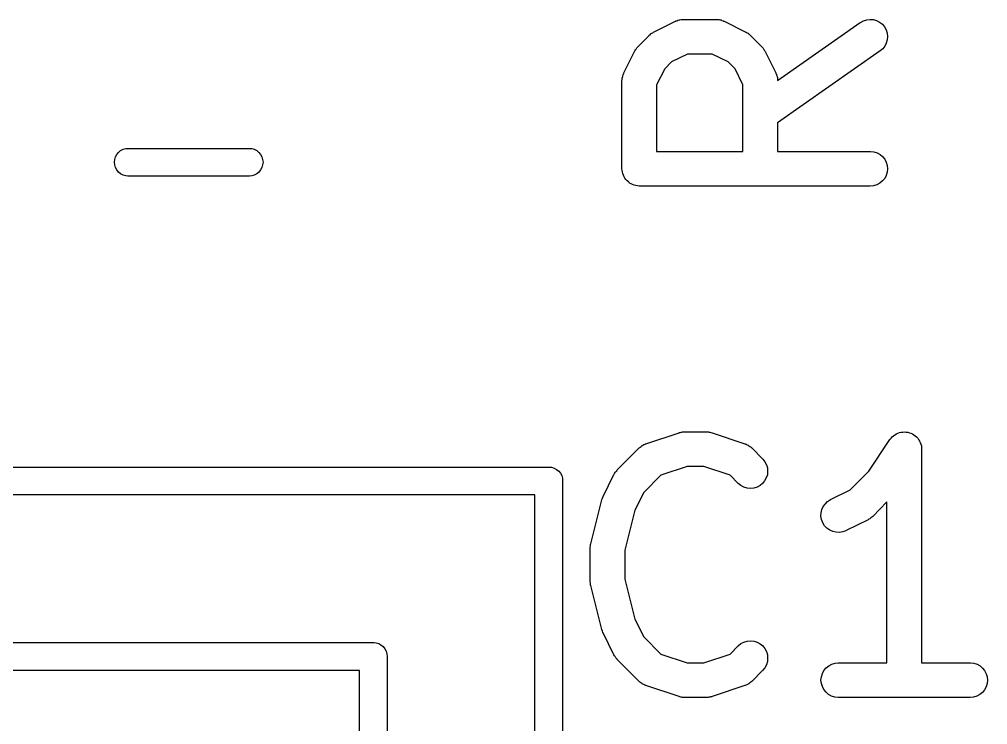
# Model space of a CAD drawing. Extents: x 74.7 to 135.7, y -62.7 to -36.3.
# Drawn here: x 99.666 to 103.861, y -56.345 to -53.292 of the extents above; entities that cross this region are included whole.
import ezdxf

# ---------------------------------------------------------------- set-up
doc = ezdxf.new("R2010")
doc.units = 0
doc.header["$MEASUREMENT"] = 0
doc.layers.add('BLACK', color=7, linetype='CONTINUOUS')

msp = doc.modelspace()

# ---------------------------------------------------------------- linework, layer by layer
at = {"layer": 'BLACK', "linetype": 'CONTINUOUS'}
for p, q in [((102.414, -53.3472), (102.509, -53.2996)), ((102.509, -53.2996), (102.51, -53.2991)), ((102.51, -53.2991), (102.512, -53.2984)), ((102.512, -53.2984), (102.514, -53.2973)), ((102.514, -53.2973), (102.519, -53.2958)), ((102.519, -53.2958), (102.524, -53.2941)), ((102.524, -53.2941), (102.526, -53.2937)), ((102.526, -53.2937), (102.528, -53.2931)), ((102.528, -53.2931), (102.533, -53.2926)), ((102.533, -53.2926), (102.538, -53.2918)), ((102.538, -53.2918), (102.541, -53.2919)), ((102.541, -53.2919), (102.543, -53.2917)), ((102.543, -53.2917), (102.686, -53.2917)), ((102.686, -53.2917), (102.687, -53.2917)), ((102.687, -53.2917), (102.689, -53.2919)), ((102.689, -53.2919), (102.691, -53.2919)), ((102.691, -53.2919), (102.696, -53.2927)), ((102.696, -53.2927), (102.701, -53.2933)), ((102.701, -53.2933), (102.703, -53.294)), ((102.703, -53.294), (102.706, -53.2943)), ((102.706, -53.2943), (102.71, -53.2962)), ((102.71, -53.2962), (102.715, -53.2977)), ((102.715, -53.2977), (102.717, -53.2988)), ((102.717, -53.2988), (102.719, -53.2996)), ((102.719, -53.2996), (102.814, -53.3472)), ((102.951, -53.556), (103.309, -53.3052)), ((103.309, -53.3052), (103.31, -53.3046)), ((103.31, -53.3046), (103.323, -53.2976)), ((103.323, -53.2976), (103.337, -53.2932)), ((103.337, -53.2932), (103.352, -53.2917)), ((103.352, -53.2917), (103.366, -53.2929)), ((103.366, -53.2929), (103.38, -53.297)), ((103.38, -53.297), (103.393, -53.3038)), ((103.393, -53.3038), (103.405, -53.3129)), ((103.405, -53.3129), (103.414, -53.3241)), ((102.399, -53.3579), (102.402, -53.355)), ((102.402, -53.355), (102.404, -53.3533)), ((102.404, -53.3533), (102.407, -53.3514)), ((102.407, -53.3514), (102.411, -53.3494)), ((102.411, -53.3494), (102.414, -53.3472)), ((102.814, -53.3472), (102.815, -53.3477)), ((102.815, -53.3477), (102.819, -53.35)), ((102.819, -53.35), (102.823, -53.352)), ((102.823, -53.352), (102.825, -53.3539)), ((102.825, -53.3539), (102.828, -53.3556)), ((103.414, -53.3241), (103.421, -53.3369)), ((103.421, -53.3369), (103.426, -53.3508)), ((103.426, -53.3508), (103.427, -53.3654)), ((102.347, -53.4089), (102.395, -53.3613)), ((102.395, -53.3605), (102.399, -53.3579)), ((102.395, -53.3613), (102.395, -53.3605)), ((102.828, -53.3556), (102.831, -53.3586)), ((102.831, -53.3586), (102.834, -53.3613)), ((102.834, -53.3613), (102.882, -53.4089)), ((103.422, -53.394), (103.416, -53.4071)), ((103.426, -53.38), (103.422, -53.394)), ((103.427, -53.3654), (103.426, -53.38)), ((102.285, -53.5236), (102.333, -53.4284)), ((102.333, -53.4274), (102.336, -53.4239)), ((102.333, -53.4284), (102.333, -53.4274)), ((102.336, -53.4239), (102.338, -53.4202)), ((102.338, -53.4202), (102.34, -53.4178)), ((102.34, -53.4178), (102.341, -53.4151)), ((102.341, -53.4151), (102.344, -53.4121)), ((102.344, -53.4121), (102.347, -53.4089)), ((102.882, -53.4089), (102.882, -53.4096)), ((102.882, -53.4096), (102.885, -53.4129)), ((102.885, -53.4129), (102.888, -53.416)), ((102.888, -53.416), (102.89, -53.4186)), ((102.89, -53.4186), (102.891, -53.4211)), ((102.891, -53.4211), (102.893, -53.4248)), ((102.893, -53.4248), (102.896, -53.4284)), ((102.896, -53.4284), (102.943, -53.5236)), ((103.395, -53.4281), (102.951, -53.739)), ((103.407, -53.4186), (103.395, -53.4281)), ((103.416, -53.4071), (103.407, -53.4186)), ((102.492, -53.4759), (102.462, -53.5063)), ((102.561, -53.4417), (102.492, -53.4759)), ((102.668, -53.4417), (102.561, -53.4417)), ((102.737, -53.4759), (102.668, -53.4417)), ((102.767, -53.5063), (102.737, -53.4759)), ((102.462, -53.5063), (102.427, -53.5748)), ((102.801, -53.5748), (102.767, -53.5063)), ((102.277, -53.5561), (102.278, -53.5539)), ((102.277, -53.5571), (102.277, -53.5561)), ((102.277, -53.9381), (102.277, -53.5571)), ((102.278, -53.5466), (102.279, -53.5415)), ((102.278, -53.5517), (102.278, -53.5466)), ((102.278, -53.5539), (102.278, -53.5517)), ((102.279, -53.5415), (102.28, -53.5395)), ((102.28, -53.5373), (102.282, -53.5325)), ((102.28, -53.5395), (102.28, -53.5373)), ((102.282, -53.5325), (102.283, -53.5276)), ((102.283, -53.5276), (102.285, -53.5257)), ((102.285, -53.5257), (102.285, -53.5236)), ((102.943, -53.5236), (102.944, -53.5245)), ((102.944, -53.5245), (102.944, -53.5266)), ((102.944, -53.5266), (102.946, -53.5286)), ((102.946, -53.5286), (102.947, -53.5335)), ((102.947, -53.5335), (102.949, -53.5383)), ((102.949, -53.5383), (102.949, -53.5405)), ((102.949, -53.5405), (102.95, -53.5426)), ((102.95, -53.5426), (102.95, -53.5477)), ((102.95, -53.5477), (102.951, -53.5527)), ((102.951, -53.5527), (102.951, -53.5549)), ((102.951, -53.5549), (102.951, -53.556)), ((102.427, -53.5748), (102.427, -53.8631)), ((102.801, -53.8631), (102.801, -53.5748)), ((102.951, -53.739), (102.951, -53.8631)), ((100.105, -53.8599), (100.116, -53.8543)), ((100.116, -53.8543), (100.127, -53.8509)), ((100.127, -53.8509), (100.136, -53.85)), ((100.136, -53.85), (100.664, -53.85)), ((100.664, -53.85), (100.673, -53.8509)), ((100.673, -53.8509), (100.684, -53.8543)), ((100.684, -53.8543), (100.695, -53.8599)), ((100.078, -53.91), (100.08, -53.8982)), ((100.08, -53.8982), (100.083, -53.8869)), ((100.083, -53.8869), (100.089, -53.8765)), ((100.089, -53.8765), (100.096, -53.8674)), ((100.096, -53.8674), (100.105, -53.8599)), ((100.695, -53.8599), (100.704, -53.8674)), ((100.704, -53.8674), (100.711, -53.8765)), ((100.711, -53.8765), (100.717, -53.8869)), ((100.717, -53.8869), (100.72, -53.8982)), ((100.72, -53.8982), (100.722, -53.91)), ((102.427, -53.8631), (102.801, -53.8631)), ((102.951, -53.8631), (103.352, -53.8631)), ((103.352, -53.8631), (103.353, -53.8631)), ((103.353, -53.8631), (103.368, -53.8647)), ((103.368, -53.8647), (103.382, -53.8692)), ((103.382, -53.8692), (103.395, -53.8762)), ((103.395, -53.8762), (103.406, -53.8856)), ((103.406, -53.8856), (103.415, -53.897)), ((103.415, -53.897), (103.422, -53.91)), ((100.08, -53.9218), (100.078, -53.91)), ((100.083, -53.9331), (100.08, -53.9218)), ((100.089, -53.9435), (100.083, -53.9331)), ((100.717, -53.9331), (100.711, -53.9435)), ((100.72, -53.9218), (100.717, -53.9331)), ((100.722, -53.91), (100.72, -53.9218)), ((102.278, -53.9451), (102.277, -53.9381)), ((103.422, -53.91), (103.426, -53.924)), ((103.426, -53.924), (103.427, -53.9386)), ((103.427, -53.9386), (103.426, -53.9532)), ((100.096, -53.9526), (100.089, -53.9435)), ((100.105, -53.9601), (100.096, -53.9526)), ((100.116, -53.9657), (100.105, -53.9601)), ((100.127, -53.9691), (100.116, -53.9657)), ((100.136, -53.97), (100.127, -53.9691)), ((100.664, -53.97), (100.136, -53.97)), ((100.673, -53.9691), (100.664, -53.97)), ((100.684, -53.9657), (100.673, -53.9691)), ((100.695, -53.9601), (100.684, -53.9657)), ((100.704, -53.9526), (100.695, -53.9601)), ((100.711, -53.9435), (100.704, -53.9526)), ((102.279, -53.9521), (102.278, -53.9451)), ((102.279, -53.9524), (102.279, -53.9521)), ((102.279, -53.9527), (102.279, -53.9524)), ((102.281, -53.9594), (102.279, -53.9527)), ((102.283, -53.9662), (102.281, -53.9594)), ((102.283, -53.9664), (102.283, -53.9662)), ((102.283, -53.9667), (102.283, -53.9664)), ((102.286, -53.9729), (102.283, -53.9667)), ((102.29, -53.9792), (102.286, -53.9729)), ((102.29, -53.9794), (102.29, -53.9792)), ((102.29, -53.9796), (102.29, -53.9794)), ((102.294, -53.9851), (102.29, -53.9796)), ((103.415, -53.98), (103.405, -53.9913)), ((103.422, -53.9672), (103.415, -53.98)), ((103.426, -53.9532), (103.422, -53.9672)), ((102.299, -53.9906), (102.294, -53.9851)), ((102.299, -53.9907), (102.299, -53.9906)), ((102.299, -53.9909), (102.299, -53.9907)), ((102.305, -53.9954), (102.299, -53.9909)), ((102.31, -54), (102.305, -53.9954)), ((102.31, -54.0001), (102.31, -54)), ((102.31, -54.0003), (102.31, -54.0001)), ((102.317, -54.0036), (102.31, -54.0003)), ((102.323, -54.007), (102.317, -54.0036)), ((102.323, -54.0071), (102.323, -54.007)), ((102.323, -54.0072), (102.323, -54.0071)), ((102.33, -54.0093), (102.323, -54.0072)), ((102.337, -54.0115), (102.33, -54.0093)), ((102.337, -54.0116), (102.337, -54.0115)), ((102.337, -54.0115), (102.337, -54.0115)), ((102.344, -54.0123), (102.337, -54.0116)), ((102.351, -54.0131), (102.344, -54.0123)), ((102.352, -54.0131), (102.351, -54.0131)), ((103.352, -54.0131), (102.352, -54.0131)), ((102.352, -54.0131), (102.352, -54.0131)), ((102.352, -54.0131), (102.352, -54.0131)), ((102.352, -54.0131), (102.352, -54.0131)), ((103.367, -54.0117), (103.352, -54.0131)), ((103.381, -54.0074), (103.367, -54.0117)), ((103.394, -54.0006), (103.381, -54.0074)), ((103.405, -53.9913), (103.394, -54.0006)), ((102.381, -55.1288), (102.524, -55.0812)), ((102.524, -55.0812), (102.525, -55.0809)), ((102.525, -55.0809), (102.529, -55.08)), ((102.529, -55.08), (102.533, -55.0788)), ((102.533, -55.0788), (102.536, -55.0785)), ((102.536, -55.0785), (102.539, -55.0779)), ((102.539, -55.0779), (102.543, -55.0778)), ((102.543, -55.0778), (102.548, -55.0774)), ((102.548, -55.0774), (102.643, -55.0774)), ((102.643, -55.0774), (102.644, -55.0774)), ((102.644, -55.0774), (102.648, -55.0779)), ((102.648, -55.0779), (102.652, -55.078)), ((102.652, -55.078), (102.655, -55.0787)), ((102.655, -55.0787), (102.658, -55.079)), ((102.658, -55.079), (102.662, -55.0803)), ((102.662, -55.0803), (102.667, -55.0812)), ((102.667, -55.0812), (102.809, -55.1288)), ((103.346, -55.2475), (103.438, -55.1108)), ((103.438, -55.1099), (103.443, -55.1045)), ((103.438, -55.11), (103.438, -55.1099)), ((103.438, -55.1108), (103.438, -55.11)), ((103.438, -55.11), (103.438, -55.11)), ((103.438, -55.11), (103.438, -55.11)), ((103.443, -55.1045), (103.448, -55.0988)), ((103.448, -55.0987), (103.453, -55.0942)), ((103.448, -55.0988), (103.448, -55.0987)), ((103.448, -55.0988), (103.448, -55.0988)), ((103.453, -55.0942), (103.459, -55.0896)), ((103.459, -55.0896), (103.466, -55.0861)), ((103.459, -55.0896), (103.459, -55.0896)), ((103.459, -55.0896), (103.459, -55.0896)), ((103.466, -55.0861), (103.472, -55.0828)), ((103.472, -55.0828), (103.479, -55.0808)), ((103.472, -55.0828), (103.472, -55.0828)), ((103.472, -55.0828), (103.472, -55.0828)), ((103.479, -55.0808), (103.486, -55.0787)), ((103.486, -55.0787), (103.493, -55.0781)), ((103.486, -55.0787), (103.486, -55.0787)), ((103.486, -55.0787), (103.486, -55.0787)), ((103.493, -55.0781), (103.501, -55.0774)), ((103.501, -55.0774), (103.501, -55.0774)), ((103.501, -55.0774), (103.508, -55.0781)), ((103.501, -55.0774), (103.501, -55.0774)), ((103.508, -55.0781), (103.515, -55.0789)), ((103.515, -55.0789), (103.515, -55.0789)), ((103.515, -55.0789), (103.515, -55.0789)), ((103.515, -55.0789), (103.522, -55.0811)), ((103.522, -55.0811), (103.529, -55.0832)), ((103.529, -55.0832), (103.529, -55.0833)), ((103.529, -55.0833), (103.529, -55.0833)), ((103.529, -55.0833), (103.535, -55.0866)), ((103.535, -55.0866), (103.542, -55.0902)), ((103.542, -55.0902), (103.542, -55.0902)), ((103.542, -55.0902), (103.542, -55.0903)), ((103.542, -55.0903), (103.547, -55.0946)), ((103.547, -55.0946), (103.553, -55.0995)), ((103.553, -55.0995), (103.553, -55.0996)), ((103.553, -55.0996), (103.553, -55.0996)), ((103.553, -55.0996), (103.558, -55.1051)), ((103.558, -55.1051), (103.562, -55.1109)), ((103.562, -55.1109), (103.562, -55.1109)), ((103.562, -55.1109), (103.563, -55.111)), ((103.563, -55.111), (103.566, -55.1174)), ((102.256, -55.2422), (102.352, -55.147)), ((102.352, -55.1462), (102.354, -55.1449)), ((102.352, -55.147), (102.352, -55.1462)), ((102.354, -55.1449), (102.356, -55.1433)), ((102.356, -55.1433), (102.36, -55.1403)), ((102.36, -55.1403), (102.364, -55.1371)), ((102.364, -55.1371), (102.366, -55.1361)), ((102.366, -55.1361), (102.368, -55.1348)), ((102.368, -55.1348), (102.372, -55.1327)), ((102.372, -55.1327), (102.377, -55.1304)), ((102.377, -55.1304), (102.379, -55.1297)), ((102.379, -55.1297), (102.381, -55.1288)), ((102.809, -55.1288), (102.81, -55.1292)), ((102.81, -55.1292), (102.812, -55.1301)), ((102.812, -55.1301), (102.815, -55.1308)), ((102.815, -55.1308), (102.819, -55.1332)), ((102.819, -55.1332), (102.824, -55.1353)), ((102.824, -55.1353), (102.825, -55.1366)), ((102.825, -55.1366), (102.827, -55.1377)), ((102.827, -55.1377), (102.831, -55.1409)), ((102.831, -55.1409), (102.836, -55.1439)), ((102.836, -55.1439), (102.837, -55.1456)), ((102.837, -55.1456), (102.839, -55.147)), ((102.839, -55.147), (102.886, -55.1946)), ((103.566, -55.1174), (103.569, -55.1238)), ((103.569, -55.1238), (103.569, -55.1239)), ((103.569, -55.1239), (103.569, -55.1239)), ((103.569, -55.1239), (103.571, -55.1304)), ((103.571, -55.1304), (103.574, -55.1378)), ((103.574, -55.1378), (103.574, -55.1379)), ((103.574, -55.1379), (103.574, -55.1379)), ((103.574, -55.1379), (103.574, -55.1452)), ((103.574, -55.1452), (103.575, -55.1524)), ((103.575, -55.1524), (103.575, -56.0774)), ((102.886, -55.1946), (102.887, -55.1953)), ((102.887, -55.1953), (102.896, -55.2068)), ((97.2655, -55.23), (101.957, -55.23)), ((101.957, -55.23), (101.96, -55.2297)), ((101.96, -55.2297), (101.963, -55.23)), ((101.963, -55.23), (101.972, -55.2309)), ((101.972, -55.2309), (101.983, -55.2343)), ((101.983, -55.2343), (101.993, -55.2399)), ((101.993, -55.2399), (102.003, -55.2474)), ((102.254, -55.2455), (102.256, -55.2422)), ((102.56, -55.2274), (102.445, -55.2656)), ((102.631, -55.2274), (102.56, -55.2274)), ((102.745, -55.2656), (102.631, -55.2274)), ((102.896, -55.2068), (102.903, -55.2198)), ((102.903, -55.2198), (102.907, -55.2338)), ((102.907, -55.2338), (102.908, -55.2484)), ((102.003, -55.2474), (102.01, -55.2565)), ((102.01, -55.2565), (102.016, -55.2669)), ((102.016, -55.2669), (102.019, -55.2782)), ((102.019, -55.2782), (102.02, -55.29)), ((102.195, -55.3569), (102.242, -55.2617)), ((102.242, -55.2617), (102.243, -55.2608)), ((102.243, -55.2608), (102.245, -55.2572)), ((102.245, -55.2572), (102.247, -55.2535)), ((102.247, -55.2535), (102.249, -55.2511)), ((102.249, -55.2511), (102.251, -55.2485)), ((102.251, -55.2485), (102.254, -55.2455)), ((102.445, -55.2656), (102.371, -55.3397)), ((102.78, -55.3007), (102.745, -55.2656)), ((102.902, -55.2769), (102.895, -55.2898)), ((102.907, -55.263), (102.902, -55.2769)), ((102.908, -55.2484), (102.907, -55.263)), ((103.265, -55.3288), (103.346, -55.2475)), ((102.02, -55.29), (102.02, -55.2929)), ((102.02, -55.2929), (102.02, -61.2571)), ((102.792, -55.3099), (102.78, -55.3007)), ((102.805, -55.3169), (102.792, -55.3099)), ((102.819, -55.3211), (102.805, -55.3169)), ((102.833, -55.3226), (102.819, -55.3211)), ((102.848, -55.3212), (102.833, -55.3226)), ((102.862, -55.3171), (102.848, -55.3212)), ((102.875, -55.3102), (102.862, -55.3171)), ((102.886, -55.301), (102.875, -55.3102)), ((102.895, -55.2898), (102.886, -55.301)), ((101.9, -55.35), (89.4, -55.35)), ((101.9, -58.94), (101.9, -55.35)), ((102.19, -55.3706), (102.192, -55.3641)), ((102.192, -55.3641), (102.195, -55.3576)), ((102.195, -55.3573), (102.195, -55.3569)), ((102.195, -55.3576), (102.195, -55.3573)), ((102.371, -55.3397), (102.333, -55.4167)), ((103.181, -55.371), (103.265, -55.3288)), ((102.142, -55.5628), (102.189, -55.3723)), ((102.189, -55.3713), (102.19, -55.3709)), ((102.189, -55.3723), (102.189, -55.3713)), ((102.19, -55.3709), (102.19, -55.3706)), ((103.143, -55.4141), (103.149, -55.4008)), ((103.149, -55.4008), (103.158, -55.3889)), ((103.158, -55.3889), (103.168, -55.3788)), ((103.168, -55.3788), (103.181, -55.371)), ((103.425, -55.3811), (103.363, -55.4435)), ((103.425, -56.0774), (103.425, -55.3811)), ((102.333, -55.4167), (102.289, -55.5902)), ((103.139, -55.443), (103.14, -55.4284)), ((103.142, -55.4575), (103.139, -55.443)), ((103.14, -55.4284), (103.143, -55.4141)), ((103.353, -55.4514), (103.35, -55.4534)), ((103.355, -55.4498), (103.353, -55.4514)), ((103.359, -55.4469), (103.355, -55.4498)), ((103.362, -55.4442), (103.359, -55.4469)), ((103.363, -55.4435), (103.362, -55.4442)), ((103.147, -55.4712), (103.142, -55.4575)), ((103.155, -55.4836), (103.147, -55.4712)), ((103.165, -55.4943), (103.155, -55.4836)), ((103.177, -55.5029), (103.165, -55.4943)), ((103.343, -55.4576), (103.248, -55.5052)), ((103.347, -55.4553), (103.343, -55.4576)), ((103.35, -55.4534), (103.347, -55.4553)), ((103.19, -55.509), (103.177, -55.5029)), ((103.204, -55.5124), (103.19, -55.509)), ((103.219, -55.513), (103.204, -55.5124)), ((103.233, -55.5107), (103.219, -55.513)), ((103.247, -55.5056), (103.233, -55.5107)), ((103.248, -55.5052), (103.247, -55.5056)), ((102.139, -55.5772), (102.14, -55.5713)), ((102.139, -55.5786), (102.139, -55.5772)), ((102.14, -55.5713), (102.141, -55.5654)), ((102.141, -55.5641), (102.142, -55.5628)), ((102.141, -55.5654), (102.141, -55.5641)), ((102.139, -55.5799), (102.139, -55.5786)), ((102.139, -55.581), (102.139, -55.5799)), ((102.139, -55.7238), (102.139, -55.581)), ((102.289, -55.5902), (102.289, -55.7146)), ((102.139, -55.7251), (102.139, -55.7238)), ((102.139, -55.7265), (102.139, -55.7251)), ((102.14, -55.7324), (102.139, -55.7265)), ((102.141, -55.7384), (102.14, -55.7324)), ((102.141, -55.7397), (102.141, -55.7384)), ((102.141, -55.741), (102.141, -55.7397)), ((102.142, -55.742), (102.141, -55.741)), ((102.189, -55.9325), (102.142, -55.742)), ((102.289, -55.7146), (102.333, -55.8881)), ((102.333, -55.8881), (102.371, -55.9651)), ((102.189, -55.9328), (102.189, -55.9325)), ((102.189, -55.9331), (102.189, -55.9328)), ((102.192, -55.9396), (102.189, -55.9331)), ((102.194, -55.9463), (102.192, -55.9396)), ((102.194, -55.9466), (102.194, -55.9463)), ((102.194, -55.9469), (102.194, -55.9466)), ((102.195, -55.9478), (102.194, -55.9469)), ((102.242, -56.0431), (102.195, -55.9478)), ((90.1029, -55.99), (101.197, -55.99)), ((101.197, -55.99), (101.2, -55.9897)), ((101.2, -55.9897), (101.203, -55.99)), ((101.203, -55.99), (101.212, -55.9909)), ((101.212, -55.9909), (101.223, -55.9943)), ((101.223, -55.9943), (101.233, -55.9999)), ((102.371, -55.9651), (102.445, -56.0392)), ((102.781, -56.0034), (102.792, -55.9942)), ((102.792, -55.9942), (102.805, -55.9875)), ((102.805, -55.9875), (102.82, -55.9834)), ((102.82, -55.9834), (102.834, -55.9821)), ((102.834, -55.9821), (102.849, -55.9837)), ((102.849, -55.9837), (102.863, -55.9881)), ((102.863, -55.9881), (102.875, -55.9951)), ((102.875, -55.9951), (102.887, -56.0045)), ((101.233, -55.9999), (101.243, -56.0074)), ((101.243, -56.0074), (101.25, -56.0165)), ((101.25, -56.0165), (101.256, -56.0269)), ((101.256, -56.0269), (101.259, -56.0382)), ((101.259, -56.0382), (101.26, -56.05)), ((102.445, -56.0392), (102.56, -56.0774)), ((102.631, -56.0774), (102.745, -56.0392)), ((102.745, -56.0392), (102.78, -56.0041)), ((102.78, -56.0041), (102.781, -56.0034)), ((102.887, -56.0045), (102.896, -56.0159)), ((102.896, -56.0159), (102.903, -56.0288)), ((102.903, -56.0288), (102.907, -56.0428)), ((101.26, -56.05), (101.26, -56.0529)), ((101.26, -56.0529), (101.26, -58.94)), ((102.245, -56.0466), (102.242, -56.0431)), ((102.247, -56.0504), (102.245, -56.0466)), ((102.249, -56.0528), (102.247, -56.0504)), ((102.25, -56.0555), (102.249, -56.0528)), ((102.253, -56.0585), (102.25, -56.0555)), ((102.256, -56.0618), (102.253, -56.0585)), ((102.256, -56.0626), (102.256, -56.0618)), ((102.352, -56.1578), (102.256, -56.0626)), ((102.56, -56.0774), (102.631, -56.0774)), ((102.907, -56.072), (102.903, -56.086)), ((102.907, -56.0428), (102.908, -56.0574)), ((102.908, -56.0574), (102.907, -56.072)), ((103.186, -56.083), (103.2, -56.0788)), ((103.2, -56.0788), (103.214, -56.0774)), ((103.214, -56.0774), (103.425, -56.0774)), ((103.575, -56.0774), (103.786, -56.0774)), ((103.786, -56.0774), (103.787, -56.0774)), ((103.787, -56.0774), (103.801, -56.079)), ((103.801, -56.079), (103.815, -56.0834)), ((101.14, -56.11), (90.16, -56.11)), ((101.14, -58.9971), (101.14, -56.11)), ((102.886, -56.1102), (102.839, -56.1578)), ((102.896, -56.0989), (102.886, -56.1102)), ((102.903, -56.086), (102.896, -56.0989)), ((103.141, -56.1373), (103.145, -56.1233)), ((103.145, -56.1233), (103.152, -56.1104)), ((103.152, -56.1104), (103.161, -56.0992)), ((103.161, -56.0992), (103.173, -56.0899)), ((103.173, -56.0899), (103.186, -56.083)), ((103.815, -56.0834), (103.828, -56.0905)), ((103.828, -56.0905), (103.839, -56.0999)), ((103.839, -56.0999), (103.848, -56.1113)), ((103.848, -56.1113), (103.855, -56.1243)), ((102.353, -56.1592), (102.352, -56.1578)), ((102.355, -56.1608), (102.353, -56.1592)), ((102.359, -56.1638), (102.355, -56.1608)), ((102.363, -56.1671), (102.359, -56.1638)), ((102.831, -56.1645), (102.827, -56.1677)), ((102.835, -56.1615), (102.831, -56.1645)), ((102.836, -56.1599), (102.835, -56.1615)), ((102.838, -56.1585), (102.836, -56.1599)), ((102.839, -56.1578), (102.838, -56.1585)), ((103.139, -56.1519), (103.141, -56.1373)), ((103.141, -56.1664), (103.139, -56.1519)), ((103.855, -56.1243), (103.859, -56.1383)), ((103.859, -56.1383), (103.861, -56.1529)), ((103.861, -56.1529), (103.859, -56.1675)), ((102.365, -56.1681), (102.363, -56.1671)), ((102.367, -56.1694), (102.365, -56.1681)), ((102.371, -56.1716), (102.367, -56.1694)), ((102.376, -56.174), (102.371, -56.1716)), ((102.378, -56.1746), (102.376, -56.174)), ((102.38, -56.1756), (102.378, -56.1746)), ((102.381, -56.1759), (102.38, -56.1756)), ((102.524, -56.2235), (102.381, -56.1759)), ((102.809, -56.1759), (102.667, -56.2235)), ((102.811, -56.175), (102.809, -56.1759)), ((102.814, -56.1744), (102.811, -56.175)), ((102.818, -56.172), (102.814, -56.1744)), ((102.823, -56.17), (102.818, -56.172)), ((102.825, -56.1687), (102.823, -56.17)), ((102.827, -56.1677), (102.825, -56.1687)), ((103.145, -56.1805), (103.141, -56.1664)), ((103.152, -56.1934), (103.145, -56.1805)), ((103.161, -56.2049), (103.152, -56.1934)), ((103.172, -56.2143), (103.161, -56.2049)), ((103.839, -56.2056), (103.827, -56.2148)), ((103.848, -56.1943), (103.839, -56.2056)), ((103.855, -56.1814), (103.848, -56.1943)), ((103.859, -56.1675), (103.855, -56.1814)), ((102.528, -56.2245), (102.524, -56.2235)), ((102.532, -56.2257), (102.528, -56.2245)), ((102.535, -56.2261), (102.532, -56.2257)), ((102.538, -56.2268), (102.535, -56.2261)), ((102.542, -56.2269), (102.538, -56.2268)), ((102.547, -56.2274), (102.542, -56.2269)), ((102.548, -56.2274), (102.547, -56.2274)), ((102.643, -56.2274), (102.548, -56.2274)), ((102.647, -56.227), (102.643, -56.2274)), ((102.651, -56.2269), (102.647, -56.227)), ((102.654, -56.2263), (102.651, -56.2269)), ((102.657, -56.226), (102.654, -56.2263)), ((102.661, -56.2247), (102.657, -56.226)), ((102.666, -56.2239), (102.661, -56.2247)), ((102.667, -56.2235), (102.666, -56.2239)), ((103.185, -56.2213), (103.172, -56.2143)), ((103.199, -56.2257), (103.185, -56.2213)), ((103.213, -56.2274), (103.199, -56.2257)), ((103.214, -56.2274), (103.213, -56.2274)), ((103.786, -56.2274), (103.214, -56.2274)), ((103.8, -56.226), (103.786, -56.2274)), ((103.814, -56.2217), (103.8, -56.226)), ((103.827, -56.2148), (103.814, -56.2217))]:
    msp.add_line(p, q, dxfattribs=at)

doc.saveas('drawing.dxf')
